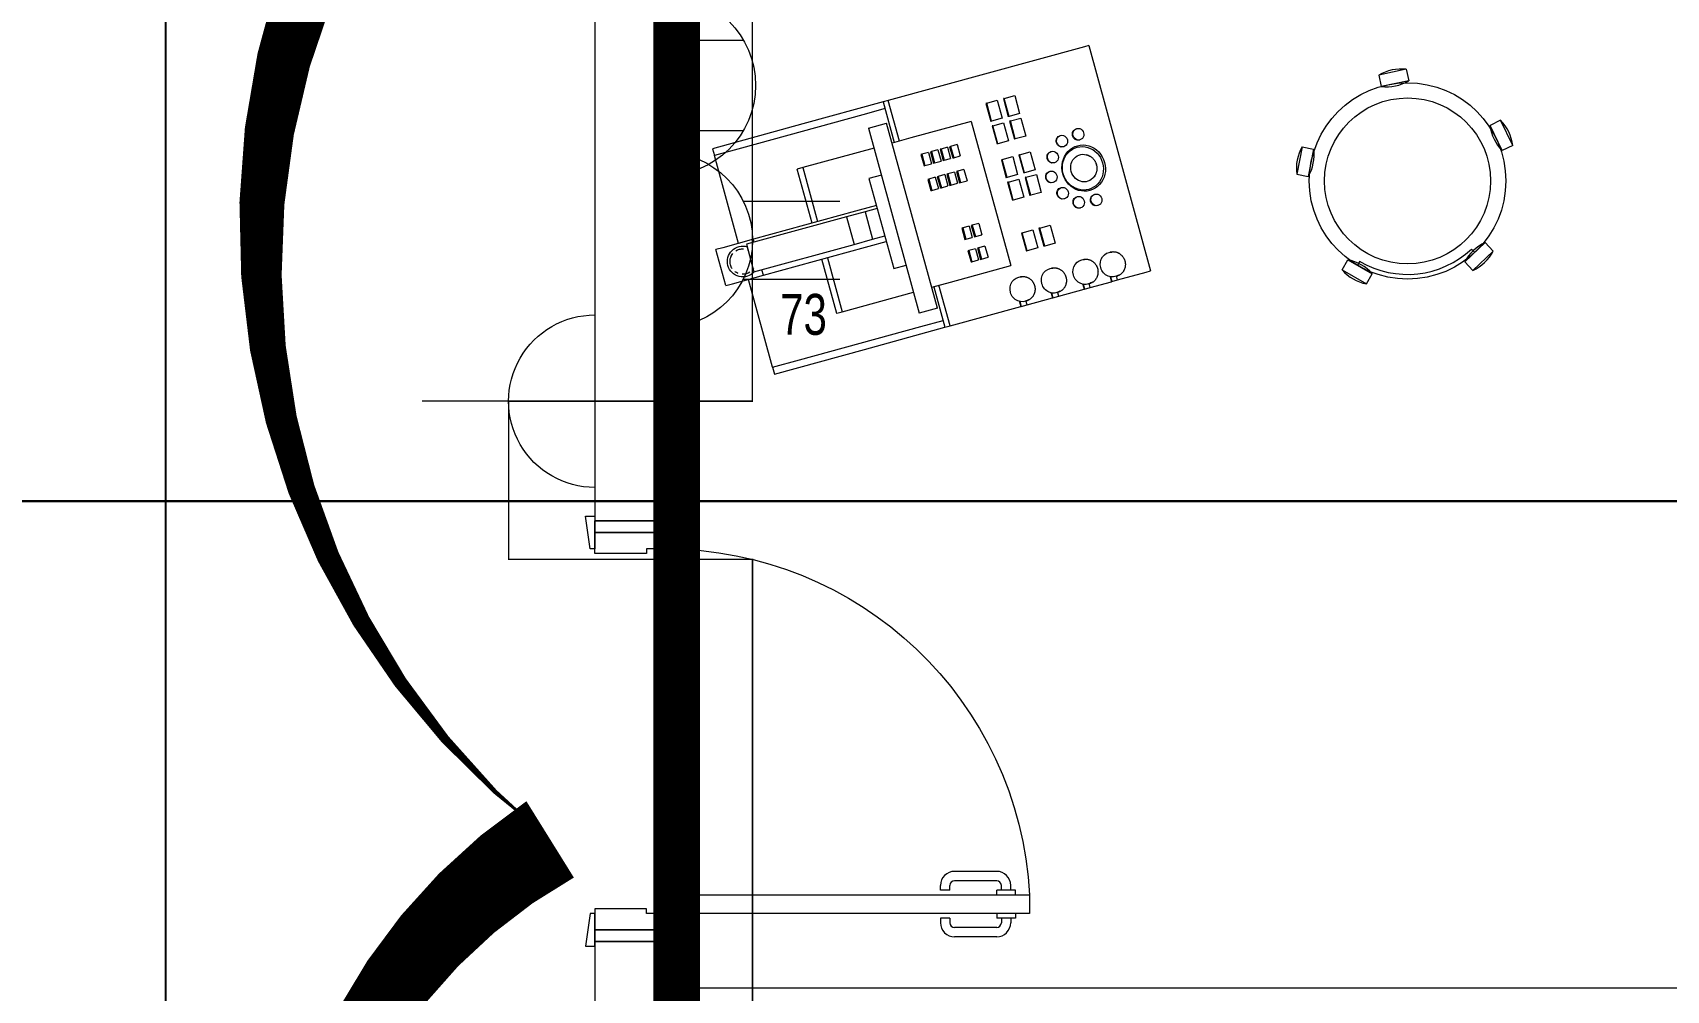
# Model space of a CAD drawing. Header units: metres. Extents: x 75097 to 220695, y -1557923 to -1361206.
# Drawn here: x 108078 to 111571, y -1444652 to -1442603 of the extents above; entities that cross this region are included whole.
import ezdxf

# ---------------------------------------------------------------- set-up
doc = ezdxf.new("R2010")
doc.units = ezdxf.units.M
doc.linetypes.add('DASHED2', pattern=[0.375, 0.25, -0.125])
doc.layers.get('0').update_dxf_attribs({"lineweight": 0})
doc.layers.add('A-100 - Copy$0$axes', color=8, linetype='Continuous')
doc.layers.add('PD-VENT', color=8, linetype='Continuous')
for name, color, linetype, lineweight in [('A-100 - Copy$0$Medical Equipment and Furniture', 8, 'Continuous', 0), ('A-100 - Copy$0$Walls', 8, 'Continuous', 0), ('A-100 - Copy$0$Wooden Joinery', 8, 'Continuous', 0), ('E-LG', 245, 'Continuous', 30)]:
    doc.layers.add(name, color=color, linetype=linetype, lineweight=lineweight)
for name, color, linetype, lineweight, true_color in [('E-POWR', 7, 'Continuous', 9, 0x4e7e3e), ('E-PW', 7, 'Continuous', 9, 0x4e7e3e), ('REV 01', 7, 'Continuous', 0, 0xe41b4d)]:
    doc.layers.add(name, color=color, linetype=linetype, lineweight=lineweight, true_color=true_color)
doc.styles.add('A-100 - Copy$0$X3G_ENTITY_257CFD', font='swisscl.ttf', dxfattribs={"height": 200})

# ---------------------------------------------------------------- blocks, each defined once
blk = doc.blocks.new('GI-041_dwg_E-SKT2-3902840-GI-041')
at = {"layer": 'E-POWR'}
blk.add_line((0.1982, 0), (-0.1982, 0), dxfattribs=at)
at = {"layer": 'E-PW'}
for p, q in [((-0.0879, 0.1765), (-0.0879, 0.3944)), ((0.0878, 0.1766), (0.0878, 0.3944)), ((-0.1466, 0), (0.1466, 0))]:
    blk.add_line(p, q, dxfattribs=at)
blk.add_arc((0, 0), 0.1972, 0.0142, 180.0142, dxfattribs=at)
blk = doc.blocks.new('NORMAL SOCKET')
at = {"layer": 'E-POWR'}
for p, q in [((0, 307.7), (0, 615.4)), ((-307.7, 0), (307.7, 0))]:
    blk.add_line(p, q, dxfattribs=at)
blk.add_ellipse((0, 0), major_axis=(32.8, 305.9), ratio=1, start_param=4.81904, end_param=7.960633, dxfattribs=at)
blk = doc.blocks.new('WALL OUTLET')
at = {"layer": 'E-POWR', "extrusion": (9.94399e-05, 4.90741e-07, 1)}
blk.add_line((-193.4, 0, 0), (193.4, 0, 0), dxfattribs=at)
blk.add_line((-193.4, 0, 0), (193.4, 0, 0), dxfattribs=at)
at = {"layer": 'E-POWR', "extrusion": (9.94399e-05, 4.90741e-07, 1), "elevation": 0}
for points in [[(-96.7, 0), (-96.7, 167.5)], [(96.7, 0), (96.7, 167.5)]]:
    blk.add_lwpolyline(points, dxfattribs=at)
at = {"layer": 'E-POWR', "extrusion": (9.94399e-05, 4.90741e-07, 1)}
blk.add_arc((0, 0, 0), 193.4, 359.9963, 179.9963, dxfattribs=at)
blk = doc.blocks.new('A-100 - Copy$0$HF10037B-P')
for p, q in [((0.2459, 0.134), (0.1859, 0.134)), ((0.1859, 0.134), (0.1859, 0.109)), ((0.2459, 0.109), (0.1859, 0.109)), ((0.2459, 0.134), (0.2459, 0.109)), ((0, 0), (-0.0142, -0.0583)), ((0, 0), (0.0243, -0.0059)), ((0.0243, -0.0059), (0.01, -0.0642)), ((0.4071, -0.0094), (0.431, -0.0018)), ((0.4071, -0.0094), (0.4255, -0.0665)), ((0.431, -0.0018), (0.4493, -0.0589)), ((-0.0142, -0.0583), (0.01, -0.0642)), ((0.4069, -0.0417), (0.4165, -0.0387)), ((0.4255, -0.0665), (0.4493, -0.0589)), ((0.0524, -0.2725), (0.0674, -0.2525)), ((0.0524, -0.2725), (0.1004, -0.3085)), ((0.0674, -0.2525), (0.1154, -0.2885)), ((0.3125, -0.2897), (0.362, -0.2558)), ((0.3266, -0.3103), (0.3761, -0.2764)), ((0.3267, -0.268), (0.3323, -0.2763)), ((0.3761, -0.2764), (0.362, -0.2558)), ((0.1004, -0.3085), (0.1154, -0.2885)), ((0.3266, -0.3103), (0.3125, -0.2897))]:
    blk.add_line(p, q)
for radius in [0.21, 0.1775]:
    blk.add_circle((0.2161, -0.1014), radius)
for centre, radius, start, end in [((0.2159, 0.0465), 0.0925, 71.0754, 108.9246), ((0.2159, 0.1965), 0.0925, 251.0754, 288.9246), ((0.0779, -0.0499), 0.0925, 147.3419, 185.1912), ((-0.0678, -0.0143), 0.0925, 327.3419, 5.1912), ((0.4996, -0.0113), 0.0925, 178.8412, 216.6904), ((0.3568, -0.057), 0.0925, 358.8412, 36.6904), ((0.2161, -0.1014), 0.2, 303.6037, 17.3657), ((0.1289, -0.2205), 0.0925, 214.1875, 252.0368), ((0.0389, -0.3404), 0.0925, 34.1875, 72.0368), ((0.3867, -0.3449), 0.0925, 105.5121, 143.3614), ((0.3019, -0.2212), 0.0925, 285.5121, 323.3614)]:
    blk.add_arc(centre, radius, start, end)
blk = doc.blocks.new('A-100 - Copy$0$ME15657-P')
for p, q in [((0.04, 0.8841), (-0.04, 0.8841)), ((-0.04, 0.8691), (-0.04, 0.8841)), ((0.04, 0.8841), (0.04, 0.8691)), ((-0.04, 0.8009), (-0.04, 0.8691)), ((0.04, 0.8691), (0.04, 0.8009)), ((-0.25, 0.6341), (-0.25, 0.8341)), ((-0.25, 0.8341), (-0.235, 0.8341)), ((-0.04, 0.8341), (-0.235, 0.8341)), ((-0.235, 0.7741), (-0.235, 0.8341)), ((-0.0335, 0.5963), (-0.0335, 0.8182)), ((-0.0335, 0.8182), (0.0275, 0.8182)), ((0.0275, 0.8182), (0.0275, 0.5963)), ((0.235, 0.8341), (0.04, 0.8341)), ((0.235, 0.8341), (0.235, 0.7741)), ((0.235, 0.8341), (0.25, 0.8341)), ((0.25, 0.8341), (0.25, 0.6341)), ((-0.235, 0.5052), (-0.235, 0.7741)), ((-0.04, 0.5746), (-0.04, 0.8009)), ((-0.0335, 0.8009), (-0.04, 0.8009)), ((0.04, 0.8009), (0.0275, 0.8009)), ((0.04, 0.8009), (0.04, 0.5746)), ((0.235, 0.7741), (0.235, 0.5052)), ((-0.04, 0.671), (-0.16, 0.671)), ((-0.16, 0.6707), (-0.16, 0.671)), ((-0.16, 0.6587), (-0.16, 0.6707)), ((0.16, 0.671), (0.04, 0.671)), ((0.16, 0.671), (0.16, 0.6707)), ((0.16, 0.6707), (0.16, 0.6587)), ((-0.25, 0.4559), (-0.25, 0.6341)), ((-0.16, 0.5007), (-0.16, 0.6587)), ((-0.16, 0.6587), (-0.04, 0.6587)), ((0.04, 0.6587), (0.16, 0.6587)), ((0.16, 0.6587), (0.16, 0.5007)), ((0.25, 0.6341), (0.25, 0.4559)), ((-0.0335, 0.5553), (-0.0335, 0.5963)), ((-0.0335, 0.5963), (0.0275, 0.5963)), ((0.0275, 0.5963), (0.0275, 0.5553)), ((-0.04, 0.5665), (-0.04, 0.5746)), ((-0.04, 0.5283), (-0.04, 0.5665)), ((0.04, 0.5746), (0.04, 0.5665)), ((0.04, 0.5665), (0.04, 0.5283)), ((-0.1, 0.5007), (-0.1, 0.5283)), ((-0.1, 0.5283), (0.1, 0.5283)), ((-0.0335, 0.5283), (-0.0335, 0.5553)), ((-0.0335, 0.5553), (0.0275, 0.5553)), ((0.0275, 0.5553), (0.0275, 0.5283)), ((0.1, 0.5283), (0.1, 0.5007)), ((-0.235, 0.4556), (-0.235, 0.5052)), ((-0.2039, 0.5007), (0.2061, 0.5007)), ((-0.2039, 0.5007), (-0.2039, 0.4607)), ((0.2061, 0.4607), (0.2061, 0.5007)), ((0.235, 0.5052), (0.235, 0.4556)), ((-0.25, 0.4445), (-0.25, 0.4559)), ((-0.25, 0.4559), (-0.16, 0.4559)), ((0.2061, 0.4607), (-0.2039, 0.4607)), ((-0.16, 0.4191), (-0.16, 0.4606)), ((0.16, 0.4606), (0.16, 0.4191)), ((0.16, 0.4559), (0.25, 0.4559)), ((0.25, 0.4559), (0.25, 0.4445)), ((-0.25, 0.0096), (-0.25, 0.4445)), ((-0.16, 0.4445), (-0.25, 0.4445)), ((0.25, 0.4445), (0.16, 0.4445)), ((0.25, 0.4445), (0.25, 0.2877)), ((-0.16, 0.2855), (-0.16, 0.4191)), ((-0.12, 0.4055), (-0.12, 0.4076)), ((-0.12, 0.4076), (-0.095, 0.4076)), ((-0.12, 0.391), (-0.12, 0.4055)), ((-0.12, 0.4055), (-0.095, 0.4055)), ((-0.12, 0.391), (-0.095, 0.391)), ((-0.12, 0.3843), (-0.12, 0.3864)), ((-0.12, 0.3864), (-0.095, 0.3864)), ((-0.12, 0.3698), (-0.12, 0.3843)), ((-0.12, 0.3843), (-0.095, 0.3843)), ((-0.095, 0.4076), (-0.095, 0.4055)), ((-0.095, 0.4055), (-0.095, 0.391)), ((-0.095, 0.3864), (-0.095, 0.3843)), ((-0.095, 0.3843), (-0.095, 0.3698)), ((-0.065, 0.4055), (-0.065, 0.4076)), ((-0.065, 0.4076), (-0.04, 0.4076)), ((-0.065, 0.391), (-0.065, 0.4055)), ((-0.065, 0.4055), (-0.04, 0.4055)), ((-0.065, 0.391), (-0.04, 0.391)), ((-0.065, 0.3843), (-0.065, 0.3864)), ((-0.065, 0.3864), (-0.04, 0.3864)), ((-0.065, 0.3698), (-0.065, 0.3843)), ((-0.065, 0.3843), (-0.04, 0.3843)), ((-0.04, 0.4076), (-0.04, 0.4055)), ((-0.04, 0.4055), (-0.04, 0.391)), ((-0.04, 0.3864), (-0.04, 0.3843)), ((-0.04, 0.3843), (-0.04, 0.3698)), ((0.16, 0.4191), (0.16, 0.2855)), ((-0.12, 0.3698), (-0.095, 0.3698)), ((-0.12, 0.3631), (-0.12, 0.3652)), ((-0.12, 0.3652), (-0.095, 0.3652)), ((-0.12, 0.3486), (-0.12, 0.3631)), ((-0.12, 0.3631), (-0.095, 0.3631)), ((-0.095, 0.3652), (-0.095, 0.3631)), ((-0.095, 0.3631), (-0.095, 0.3486)), ((-0.065, 0.3698), (-0.04, 0.3698)), ((-0.065, 0.3631), (-0.065, 0.3652)), ((-0.065, 0.3652), (-0.04, 0.3652)), ((-0.065, 0.3486), (-0.065, 0.3631)), ((-0.065, 0.3631), (-0.04, 0.3631)), ((-0.04, 0.3652), (-0.04, 0.3631)), ((-0.04, 0.3631), (-0.04, 0.3486)), ((0.055, 0.3631), (0.055, 0.3652)), ((0.055, 0.3652), (0.08, 0.3652)), ((0.055, 0.3486), (0.055, 0.3631)), ((0.055, 0.3631), (0.08, 0.3631)), ((0.08, 0.3652), (0.08, 0.3631)), ((0.08, 0.3631), (0.08, 0.3486)), ((0.105, 0.3631), (0.105, 0.3652)), ((0.105, 0.3652), (0.13, 0.3652)), ((0.105, 0.3486), (0.105, 0.3631)), ((0.105, 0.3631), (0.13, 0.3631)), ((0.13, 0.3652), (0.13, 0.3631)), ((0.13, 0.3631), (0.13, 0.3486)), ((-0.12, 0.3486), (-0.095, 0.3486)), ((-0.12, 0.3418), (-0.12, 0.344)), ((-0.12, 0.344), (-0.095, 0.344)), ((-0.12, 0.3274), (-0.12, 0.3418)), ((-0.12, 0.3418), (-0.095, 0.3418)), ((-0.12, 0.3274), (-0.095, 0.3274)), ((-0.095, 0.344), (-0.095, 0.3418)), ((-0.095, 0.3418), (-0.095, 0.3274)), ((-0.065, 0.3486), (-0.04, 0.3486)), ((-0.065, 0.3418), (-0.065, 0.344)), ((-0.065, 0.344), (-0.04, 0.344)), ((-0.065, 0.3274), (-0.065, 0.3418)), ((-0.065, 0.3418), (-0.04, 0.3418)), ((-0.065, 0.3274), (-0.04, 0.3274)), ((-0.04, 0.344), (-0.04, 0.3418)), ((-0.04, 0.3418), (-0.04, 0.3274)), ((0.055, 0.3486), (0.08, 0.3486)), ((0.055, 0.3418), (0.055, 0.344)), ((0.055, 0.344), (0.08, 0.344)), ((0.055, 0.3274), (0.055, 0.3418)), ((0.055, 0.3418), (0.08, 0.3418)), ((0.055, 0.3274), (0.08, 0.3274)), ((0.08, 0.344), (0.08, 0.3418)), ((0.08, 0.3418), (0.08, 0.3274)), ((0.105, 0.3486), (0.13, 0.3486)), ((0.105, 0.3418), (0.105, 0.344)), ((0.105, 0.344), (0.13, 0.344)), ((0.105, 0.3274), (0.105, 0.3418)), ((0.105, 0.3418), (0.13, 0.3418)), ((0.105, 0.3274), (0.13, 0.3274)), ((0.13, 0.344), (0.13, 0.3418)), ((0.13, 0.3418), (0.13, 0.3274)), ((-0.16, 0.2855), (0.16, 0.2855)), ((0.2372, 0.2879), (0.2394, 0.2877)), ((0.2381, 0.2867), (0.2394, 0.2868)), ((0.2394, 0.2877), (0.25, 0.2877)), ((0.2394, 0.2868), (0.25, 0.2868)), ((0.25, 0.2876), (0.25, 0.2867)), ((0.25, 0.2868), (0.25, 0.2737)), ((-0.1888, 0.2448), (-0.1488, 0.2448)), ((-0.1888, 0.243), (-0.1888, 0.2448)), ((-0.1488, 0.243), (-0.1488, 0.2448)), ((-0.1388, 0.2448), (-0.0988, 0.2448)), ((-0.1388, 0.243), (-0.1388, 0.2448)), ((-0.0988, 0.243), (-0.0988, 0.2448)), ((-0.0638, 0.2448), (-0.0238, 0.2448)), ((-0.0638, 0.243), (-0.0638, 0.2448)), ((-0.0238, 0.243), (-0.0238, 0.2448)), ((-0.0138, 0.2448), (0.0262, 0.2448)), ((-0.0138, 0.243), (-0.0138, 0.2448)), ((0.0262, 0.243), (0.0262, 0.2448)), ((0.0988, 0.2448), (0.1388, 0.2448)), ((0.0988, 0.243), (0.0988, 0.2448)), ((0.1388, 0.243), (0.1388, 0.2448)), ((0.1882, 0.276), (0.1882, 0.2729)), ((0.25, 0.2737), (0.2406, 0.2737)), ((0.2418, 0.2729), (0.2418, 0.276)), ((0.25, 0.2737), (0.25, 0.2177)), ((-0.1488, 0.243), (-0.1888, 0.243)), ((-0.1888, 0.243), (-0.1888, 0.2196)), ((-0.1888, 0.2196), (-0.1488, 0.2196)), ((-0.1488, 0.2196), (-0.1488, 0.243)), ((-0.0988, 0.243), (-0.1388, 0.243)), ((-0.1388, 0.243), (-0.1388, 0.2196)), ((-0.1388, 0.2196), (-0.0988, 0.2196)), ((-0.0988, 0.2196), (-0.0988, 0.243)), ((-0.0238, 0.243), (-0.0638, 0.243)), ((-0.0638, 0.243), (-0.0638, 0.2196)), ((-0.0638, 0.2196), (-0.0238, 0.2196)), ((-0.0238, 0.2196), (-0.0238, 0.243)), ((0.0262, 0.243), (-0.0138, 0.243)), ((-0.0138, 0.243), (-0.0138, 0.2196)), ((-0.0138, 0.2196), (0.0262, 0.2196)), ((0.0262, 0.2196), (0.0262, 0.243)), ((0.1388, 0.243), (0.0988, 0.243)), ((0.0988, 0.243), (0.0988, 0.2196)), ((0.0988, 0.2196), (0.1388, 0.2196)), ((0.1388, 0.2196), (0.1388, 0.243)), ((0.2375, 0.2178), (0.2394, 0.2177)), ((0.2385, 0.2167), (0.2394, 0.2168)), ((0.2394, 0.2177), (0.25, 0.2177)), ((0.2394, 0.2168), (0.25, 0.2168)), ((0.25, 0.2168), (0.25, 0.2037)), ((-0.1888, 0.206), (-0.1488, 0.206)), ((-0.1888, 0.2042), (-0.1888, 0.206)), ((-0.1488, 0.2042), (-0.1888, 0.2042)), ((-0.1888, 0.2042), (-0.1888, 0.1809)), ((-0.1888, 0.1809), (-0.1488, 0.1809)), ((-0.1488, 0.2042), (-0.1488, 0.206)), ((-0.1488, 0.1809), (-0.1488, 0.2042)), ((-0.1388, 0.206), (-0.0988, 0.206)), ((-0.1388, 0.2042), (-0.1388, 0.206)), ((-0.0988, 0.2042), (-0.1388, 0.2042)), ((-0.1388, 0.2042), (-0.1388, 0.1809)), ((-0.1388, 0.1809), (-0.0988, 0.1809)), ((-0.0988, 0.2042), (-0.0988, 0.206)), ((-0.0988, 0.1809), (-0.0988, 0.2042)), ((-0.0638, 0.206), (-0.0238, 0.206)), ((-0.0638, 0.2042), (-0.0638, 0.206)), ((-0.0238, 0.2042), (-0.0638, 0.2042)), ((-0.0638, 0.2042), (-0.0638, 0.1809)), ((-0.0638, 0.1809), (-0.0238, 0.1809)), ((-0.0238, 0.2042), (-0.0238, 0.206)), ((-0.0238, 0.1809), (-0.0238, 0.2042)), ((-0.0138, 0.206), (0.0262, 0.206)), ((-0.0138, 0.2042), (-0.0138, 0.206)), ((0.0262, 0.2042), (-0.0138, 0.2042)), ((-0.0138, 0.2042), (-0.0138, 0.1809)), ((-0.0138, 0.1809), (0.0262, 0.1809)), ((0.0262, 0.2042), (0.0262, 0.206)), ((0.0262, 0.1809), (0.0262, 0.2042)), ((0.0988, 0.206), (0.1388, 0.206)), ((0.0988, 0.2042), (0.0988, 0.206)), ((0.1388, 0.2042), (0.0988, 0.2042)), ((0.0988, 0.2042), (0.0988, 0.1809)), ((0.0988, 0.1809), (0.1388, 0.1809)), ((0.1388, 0.2042), (0.1388, 0.206)), ((0.1388, 0.1809), (0.1388, 0.2042)), ((0.1882, 0.2064), (0.1882, 0.2033)), ((0.25, 0.2037), (0.2406, 0.2037)), ((0.2418, 0.2033), (0.2418, 0.2064)), ((0.25, 0.2037), (0.25, 0.1476)), ((-0.0125, 0.1519), (-0.0125, 0.1509)), ((0.0125, 0.1509), (0.0125, 0.1519)), ((0.2376, 0.1478), (0.2394, 0.1476)), ((0.2385, 0.1467), (0.2394, 0.1467)), ((0.2394, 0.1476), (0.25, 0.1476)), ((0.2394, 0.1467), (0.25, 0.1467)), ((0.25, 0.1475), (0.25, 0.1466)), ((0.25, 0.1467), (0.25, 0.1336)), ((-0.0803, 0.1099), (-0.0803, 0.1089)), ((-0.0553, 0.1089), (-0.0553, 0.1099)), ((-0.0525, 0.1379), (-0.0525, 0.1369)), ((-0.0275, 0.1369), (-0.0275, 0.1379)), ((0.0275, 0.1379), (0.0275, 0.1369)), ((0.0525, 0.1369), (0.0525, 0.1379)), ((0.0553, 0.1099), (0.0553, 0.1089)), ((0.0803, 0.1089), (0.0803, 0.1099)), ((0.1882, 0.1365), (0.1882, 0.1333)), ((0.25, 0.1336), (0.2406, 0.1336)), ((0.2418, 0.1333), (0.2418, 0.1365)), ((0.25, 0.1336), (0.25, 0.087)), ((-0.0853, 0.0726), (-0.0853, 0.0715)), ((-0.0603, 0.0715), (-0.0603, 0.0726)), ((0.0603, 0.0726), (0.0603, 0.0715)), ((0.0853, 0.0715), (0.0853, 0.0726)), ((0.1882, 0.0758), (0.1882, 0.0727)), ((0.2376, 0.0872), (0.2394, 0.087)), ((0.2385, 0.0861), (0.2394, 0.0861)), ((0.2394, 0.087), (0.25, 0.087)), ((0.2394, 0.0861), (0.25, 0.0861)), ((0.25, 0.073), (0.2406, 0.073)), ((0.2418, 0.0727), (0.2418, 0.0758)), ((0.25, 0.0869), (0.25, 0.086)), ((0.25, 0.0861), (0.25, 0.073)), ((0.25, 0.073), (0.25, 0.0096)), ((-0.25, 0), (-0.25, 0.0096)), ((-0.25, 0), (0.25, 0)), ((0.25, 0.0096), (0.25, 0))]:
    blk.add_line(p, q)
at = {"flags": 128}
for points in [[(0.1882, 0.2729), (0.1883, 0.2718), (0.1883, 0.2708), (0.1884, 0.2698), (0.1886, 0.2688), (0.1888, 0.2678), (0.189, 0.2668), (0.1893, 0.2658), (0.1896, 0.2648), (0.19, 0.2638), (0.1904, 0.2629), (0.1909, 0.262), (0.1913, 0.261), (0.1919, 0.2602), (0.1924, 0.2593), (0.193, 0.2584), (0.1936, 0.2576), (0.1943, 0.2568), (0.195, 0.256), (0.1957, 0.2553), (0.1965, 0.2546), (0.1973, 0.2539), (0.1981, 0.2532), (0.1989, 0.2526), (0.1998, 0.252), (0.2007, 0.2515), (0.2016, 0.251), (0.2025, 0.2505), (0.2035, 0.25), (0.2044, 0.2496), (0.2054, 0.2492), (0.2064, 0.2489), (0.2074, 0.2486), (0.2084, 0.2483), (0.2095, 0.2481), (0.2105, 0.2479), (0.2116, 0.2478), (0.2126, 0.2477), (0.2137, 0.2476), (0.2147, 0.2476), (0.215, 0.2476)], [(0.215, 0.2476), (0.2161, 0.2476), (0.2171, 0.2476), (0.2182, 0.2477), (0.2192, 0.2479), (0.2203, 0.248), (0.2213, 0.2483), (0.2223, 0.2485), (0.2233, 0.2488), (0.2243, 0.2491), (0.2253, 0.2495), (0.2263, 0.2499), (0.2272, 0.2503), (0.2282, 0.2508), (0.2291, 0.2513), (0.23, 0.2519), (0.2308, 0.2525), (0.2317, 0.2531), (0.2325, 0.2537), (0.2333, 0.2544), (0.2341, 0.2551), (0.2348, 0.2558), (0.2355, 0.2566), (0.2362, 0.2574), (0.2368, 0.2582), (0.2374, 0.2591), (0.238, 0.2599), (0.2385, 0.2608), (0.239, 0.2617), (0.2395, 0.2626), (0.2399, 0.2636), (0.2403, 0.2645), (0.2406, 0.2655), (0.2409, 0.2665), (0.2411, 0.2675), (0.2414, 0.2685), (0.2415, 0.2695), (0.2416, 0.2705), (0.2417, 0.2716), (0.2418, 0.2726), (0.2418, 0.2729)], [(0.1882, 0.2033), (0.1883, 0.2023), (0.1883, 0.2012), (0.1884, 0.2002), (0.1886, 0.1992), (0.1888, 0.1982), (0.189, 0.1972), (0.1893, 0.1962), (0.1896, 0.1952), (0.19, 0.1943), (0.1904, 0.1933), (0.1909, 0.1924), (0.1913, 0.1915), (0.1919, 0.1906), (0.1924, 0.1897), (0.193, 0.1889), (0.1936, 0.188), (0.1943, 0.1872), (0.195, 0.1865), (0.1957, 0.1857), (0.1965, 0.185), (0.1973, 0.1843), (0.1981, 0.1837), (0.1989, 0.183), (0.1998, 0.1825), (0.2007, 0.1819), (0.2016, 0.1814), (0.2025, 0.1809), (0.2035, 0.1804), (0.2044, 0.18), (0.2054, 0.1797), (0.2064, 0.1793), (0.2074, 0.179), (0.2084, 0.1787), (0.2095, 0.1785), (0.2105, 0.1783), (0.2116, 0.1782), (0.2126, 0.1781), (0.2137, 0.178), (0.2147, 0.178), (0.215, 0.178)], [(0.215, 0.178), (0.2161, 0.178), (0.2171, 0.178), (0.2182, 0.1781), (0.2192, 0.1783), (0.2203, 0.1785), (0.2213, 0.1787), (0.2223, 0.1789), (0.2233, 0.1792), (0.2243, 0.1796), (0.2253, 0.1799), (0.2263, 0.1803), (0.2272, 0.1808), (0.2282, 0.1812), (0.2291, 0.1818), (0.23, 0.1823), (0.2308, 0.1829), (0.2317, 0.1835), (0.2325, 0.1841), (0.2333, 0.1848), (0.2341, 0.1855), (0.2348, 0.1863), (0.2355, 0.187), (0.2362, 0.1878), (0.2368, 0.1886), (0.2374, 0.1895), (0.238, 0.1903), (0.2385, 0.1912), (0.239, 0.1921), (0.2395, 0.1931), (0.2399, 0.194), (0.2403, 0.195), (0.2406, 0.1959), (0.2409, 0.1969), (0.2411, 0.1979), (0.2414, 0.1989), (0.2415, 0.1999), (0.2416, 0.201), (0.2417, 0.202), (0.2418, 0.203), (0.2418, 0.2033)], [(0.1882, 0.1333), (0.1883, 0.1323), (0.1883, 0.1313), (0.1884, 0.1303), (0.1886, 0.1292), (0.1888, 0.1282), (0.189, 0.1272), (0.1893, 0.1262), (0.1896, 0.1253), (0.19, 0.1243), (0.1904, 0.1234), (0.1909, 0.1224), (0.1913, 0.1215), (0.1919, 0.1206), (0.1924, 0.1198), (0.193, 0.1189), (0.1936, 0.1181), (0.1943, 0.1173), (0.195, 0.1165), (0.1957, 0.1158), (0.1965, 0.1151), (0.1973, 0.1144), (0.1981, 0.1137), (0.1989, 0.1131), (0.1998, 0.1125), (0.2007, 0.112), (0.2016, 0.1114), (0.2025, 0.1109), (0.2035, 0.1105), (0.2044, 0.1101), (0.2054, 0.1097), (0.2064, 0.1094), (0.2074, 0.1091), (0.2084, 0.1088), (0.2095, 0.1086), (0.2105, 0.1084), (0.2116, 0.1082), (0.2126, 0.1081), (0.2137, 0.1081), (0.2147, 0.108), (0.215, 0.108)], [(0.215, 0.108), (0.2161, 0.108), (0.2171, 0.1081), (0.2182, 0.1082), (0.2192, 0.1083), (0.2203, 0.1085), (0.2213, 0.1087), (0.2223, 0.109), (0.2233, 0.1093), (0.2243, 0.1096), (0.2253, 0.11), (0.2263, 0.1104), (0.2272, 0.1108), (0.2282, 0.1113), (0.2291, 0.1118), (0.23, 0.1124), (0.2308, 0.1129), (0.2317, 0.1135), (0.2325, 0.1142), (0.2333, 0.1149), (0.2341, 0.1156), (0.2348, 0.1163), (0.2355, 0.1171), (0.2362, 0.1179), (0.2368, 0.1187), (0.2374, 0.1195), (0.238, 0.1204), (0.2385, 0.1213), (0.239, 0.1222), (0.2395, 0.1231), (0.2399, 0.1241), (0.2403, 0.125), (0.2406, 0.126), (0.2409, 0.127), (0.2411, 0.128), (0.2414, 0.129), (0.2415, 0.13), (0.2416, 0.131), (0.2417, 0.132), (0.2418, 0.1331), (0.2418, 0.1333)], [(0.1882, 0.0727), (0.1883, 0.0717), (0.1883, 0.0706), (0.1884, 0.0696), (0.1886, 0.0686), (0.1888, 0.0676), (0.189, 0.0666), (0.1893, 0.0656), (0.1896, 0.0646), (0.19, 0.0637), (0.1904, 0.0627), (0.1909, 0.0618), (0.1913, 0.0609), (0.1919, 0.06), (0.1924, 0.0591), (0.193, 0.0583), (0.1936, 0.0574), (0.1943, 0.0566), (0.195, 0.0559), (0.1957, 0.0551), (0.1965, 0.0544), (0.1973, 0.0537), (0.1981, 0.0531), (0.1989, 0.0525), (0.1998, 0.0519), (0.2007, 0.0513), (0.2016, 0.0508), (0.2025, 0.0503), (0.2035, 0.0499), (0.2044, 0.0494), (0.2054, 0.0491), (0.2064, 0.0487), (0.2074, 0.0484), (0.2084, 0.0482), (0.2095, 0.0479), (0.2105, 0.0477), (0.2116, 0.0476), (0.2126, 0.0475), (0.2137, 0.0474), (0.2147, 0.0474), (0.215, 0.0474)], [(0.215, 0.0474), (0.2161, 0.0474), (0.2171, 0.0475), (0.2182, 0.0476), (0.2192, 0.0477), (0.2203, 0.0479), (0.2213, 0.0481), (0.2223, 0.0483), (0.2233, 0.0486), (0.2243, 0.049), (0.2253, 0.0493), (0.2263, 0.0497), (0.2272, 0.0502), (0.2282, 0.0507), (0.2291, 0.0512), (0.23, 0.0517), (0.2308, 0.0523), (0.2317, 0.0529), (0.2325, 0.0536), (0.2333, 0.0542), (0.2341, 0.0549), (0.2348, 0.0557), (0.2355, 0.0564), (0.2362, 0.0572), (0.2368, 0.058), (0.2374, 0.0589), (0.238, 0.0597), (0.2385, 0.0606), (0.239, 0.0615), (0.2395, 0.0625), (0.2399, 0.0634), (0.2403, 0.0644), (0.2406, 0.0653), (0.2409, 0.0663), (0.2411, 0.0673), (0.2414, 0.0683), (0.2415, 0.0693), (0.2416, 0.0704), (0.2417, 0.0714), (0.2418, 0.0724), (0.2418, 0.0727)], [(-0.0266, 0.0675), (-0.026, 0.0664), (-0.0253, 0.0654), (-0.0246, 0.0644), (-0.0239, 0.0634), (-0.0231, 0.0624), (-0.0224, 0.0615), (-0.0215, 0.0606), (-0.0207, 0.0598), (-0.0198, 0.0589), (-0.0189, 0.0582), (-0.018, 0.0575), (-0.017, 0.0568), (-0.016, 0.0561), (-0.015, 0.0555), (-0.014, 0.055), (-0.013, 0.0544), (-0.0119, 0.054), (-0.0109, 0.0535), (-0.0098, 0.0531), (-0.0087, 0.0528), (-0.0076, 0.0525), (-0.0065, 0.0522), (-0.0054, 0.052), (-0.0043, 0.0518), (-0.0032, 0.0517), (-0.0021, 0.0516), (-0.001, 0.0515), (0, 0.0515)], [(0, 0.0515), (0.0011, 0.0515), (0.0022, 0.0516), (0.0034, 0.0517), (0.0045, 0.0518), (0.0056, 0.052), (0.0067, 0.0522), (0.0078, 0.0525), (0.0089, 0.0528), (0.0099, 0.0532), (0.011, 0.0536), (0.0121, 0.054), (0.0131, 0.0545), (0.0141, 0.055), (0.0152, 0.0556), (0.0161, 0.0562), (0.0171, 0.0569), (0.0181, 0.0575), (0.019, 0.0583), (0.0199, 0.059), (0.0208, 0.0599), (0.0216, 0.0607), (0.0225, 0.0616), (0.0232, 0.0625), (0.024, 0.0635), (0.0247, 0.0645), (0.0254, 0.0655), (0.026, 0.0666), (0.0266, 0.0675)]]:
    blk.add_lwpolyline(points, dxfattribs=at)
for radius, start, end in [(0.033, 90, 212.0544), (0.0272, 162, 198), (0.0272, 90, 144), (0.0272, 126, 144), (0.033, 327.3076, 90), (0.0272, 72, 90), (0.0272, 36, 54), (0.0272, 0, 18), (0.0272, 342, 18), (0.0272, 180, 198), (0.0272, 216, 221.6097), (0.0272, 318.3903, 324), (0.0272, 318.3903, 324)]:
    blk.add_arc((0, 0.8355), radius, start, end)
for centre, major_axis, start_param, end_param in [((0.215, 0.276), (0.0268, 0), 1.570796, 3.401412), ((0.215, 0.276), (0.0268, 0), 5.969026, 7.853982), ((0.215, 0.2064), (0.0268, 0), 1.570796, 3.401412), ((0.215, 0.2064), (0.0268, 0), 5.969026, 7.853982), ((-0.04, 0.1379), (0.0125, 0), 1.570796, 3.141593), ((-0.04, 0.1369), (0.0125, 0), 1.570796, 4.712389), ((-0.04, 0.1379), (0.0125, 0), 0, 1.570796), ((-0.04, 0.1369), (0.0125, 0), 4.712389, 7.853982), ((0, 0.1519), (0.0125, 0), 1.570796, 3.141593), ((0, 0.1509), (0.0125, 0), 1.570796, 4.712389), ((0, 0.1519), (0.0125, 0), 0, 1.570796), ((0, 0.1509), (0.0125, 0), 4.712389, 7.853982), ((0.04, 0.1379), (0.0125, 0), 1.570796, 3.141593), ((0.04, 0.1369), (0.0125, 0), 1.570796, 4.712389), ((0.04, 0.1379), (0.0125, 0), 0, 1.570796), ((0.04, 0.1369), (0.0125, 0), 4.712389, 7.853982), ((0.215, 0.1365), (0.0268, 0), 1.570796, 3.401412), ((0.215, 0.1365), (0.0268, 0), 5.969026, 7.853982), ((-0.0678, 0.1099), (0.0125, 0), 1.570796, 3.141593), ((-0.0678, 0.1089), (0.0125, 0), 1.570796, 4.712389), ((-0.0678, 0.1099), (0.0125, 0), 0, 1.570796), ((-0.0678, 0.1089), (0.0125, 0), 4.712389, 7.853982), ((0, 0.0797), (-0.0497, 0), 4.712389, 7.853982), ((0, 0.0815), (-0.0467, 0), 4.712389, 7.853982), ((0, 0.0797), (0.0296, 0), 1.570796, 3.926991), ((0, 0.0797), (0.0497, 0), 4.712389, 7.853982), ((0, 0.0815), (0.0467, 0), 4.712389, 7.853982), ((0, 0.0797), (0.0296, 0), 5.497787, 7.853982), ((0.0678, 0.1099), (0.0125, 0), 1.570796, 3.141593), ((0.0678, 0.1089), (0.0125, 0), 1.570796, 4.712389), ((0.0678, 0.1099), (0.0125, 0), 0, 1.570796), ((0.0678, 0.1089), (-0.0125, 0), 1.570796, 4.712389), ((-0.0728, 0.0726), (0.0125, 0), 1.570796, 3.141593), ((-0.0728, 0.0715), (0.0125, 0), 1.570796, 4.712389), ((-0.0728, 0.0726), (0.0125, 0), 0, 1.570796), ((-0.0728, 0.0715), (0.0125, 0), 4.712389, 7.853982), ((0.0728, 0.0726), (0.0125, 0), 1.570796, 3.141593), ((0.0728, 0.0715), (0.0125, 0), 1.570796, 4.712389), ((0.0728, 0.0726), (0.0125, 0), 0, 1.570796), ((0.0728, 0.0715), (0.0125, 0), 4.712389, 7.853982), ((0.215, 0.0758), (0.0268, 0), 1.570796, 3.401412), ((0.215, 0.0758), (0.0268, 0), 5.969026, 7.853982), ((0, 0.0797), (0.0296, 0), 4.624442, 4.652361), ((0, 0.0797), (0.0296, 0), 4.672724, 4.712389), ((0, 0.0797), (0.0296, 0), 4.712389, 4.752054), ((0, 0.0797), (0.0296, 0), 4.772417, 4.800336)]:
    blk.add_ellipse(centre, major_axis=major_axis, ratio=0.93358, start_param=start_param, end_param=end_param)
blk = doc.blocks.new('A-100 - Copy$0$A$C72370EFE')
at = {"layer": 'A-100 - Copy$0$Wooden Joinery'}
for p, q in [((-0.01, -0.03), (-0.01, -0.07)), ((0, -0.03), (-0.01, -0.03)), ((0.04, -0.03), (0.05, -0.03)), ((0.05, -0.03), (0.05, -0.07)), ((-0.01, -0.04), (-0.02, -0.04)), ((-0.01, -0.06), (-0.02, -0.06)), ((0.05, -0.04), (0.06, -0.04)), ((0.05, -0.06), (0.06, -0.06)), ((-0.05, -0.07), (-0.05, -0.16)), ((-0.03, -0.07), (-0.03, -0.16)), ((0, -0.07), (-0.01, -0.07)), ((0.04, -0.07), (0.05, -0.07)), ((0.07, -0.07), (0.07, -0.16)), ((0.09, -0.07), (0.09, -0.16)), ((-0.01, -0.17), (-0.02, -0.17)), ((-0.01, -0.17), (-0.01, -0.19)), ((0.05, -0.17), (0.06, -0.17)), ((0.05, -0.17), (0.05, -0.19)), ((-0.01, -0.19), (-0.02, -0.19)), ((0.05, -0.19), (0.06, -0.19))]:
    blk.add_line(p, q, dxfattribs=at)
for centre, radius, start, end in [((-0.02, -0.07), 0.03, 90, 180), ((-0.02, -0.07), 0.01, 90, 180), ((0.06, -0.07), 0.03, 0, 90), ((0.06, -0.07), 0.01, 0, 90), ((-0.02, -0.16), 0.03, 180, 270), ((-0.02, -0.16), 0.01, 180, 270), ((0.06, -0.16), 0.01, 270, 0), ((0.06, -0.16), 0.03, 270, 0)]:
    blk.add_arc(centre, radius, start, end, dxfattribs=at)
blk = doc.blocks.new('A-100 - Copy$0$DR1')
at = {"layer": 'A-100 - Copy$0$Wooden Joinery', "elevation": 0}
for points in [[(1743402.9, 41721.9), (1743392.9, 41721.9), (1743382.9, 41791.9), (1743402.9, 41791.9)], [(1743552.9, 41731.9), (1743562.9, 41731.9), (1743572.9, 41801.9), (1743552.9, 41801.9)], [(1743552.9, 41681.9), (1744331.9, 41681.9), (1744331.9, 41721.9), (1743552.9, 41721.9)], [(1743402.9, 40941.9), (1743392.9, 40941.9), (1743382.9, 40871.9), (1743402.9, 40871.9)], [(1743552.9, 40931.9), (1743562.9, 40931.9), (1743572.9, 40861.9), (1743552.9, 40861.9)]]:
    blk.add_lwpolyline(points, close=True, dxfattribs=at)
for points in [[(1743552.9, 41756.9), (1743402.9, 41756.9), (1743402.9, 41781.9), (1743552.9, 41781.9), (1743552.9, 41756.9)], [(1743552.9, 41756.9), (1743552.9, 41721.9), (1743512.9, 41721.9), (1743512.9, 41711.9), (1743402.9, 41711.9), (1743402.9, 41756.9), (1743552.9, 41756.9)], [(1743552.9, 40906.9), (1743552.9, 40941.9), (1743512.9, 40941.9), (1743512.9, 40951.9), (1743402.9, 40951.9), (1743402.9, 40906.9), (1743552.9, 40906.9)], [(1743552.9, 40906.9), (1743402.9, 40906.9), (1743402.9, 40881.9), (1743552.9, 40881.9), (1743552.9, 40906.9)]]:
    blk.add_lwpolyline(points, dxfattribs=at)
at = {"layer": 'A-100 - Copy$0$Wooden Joinery'}
blk.add_arc((1743552.9, 41721.9, 0), 780, 270, 357.0603, dxfattribs=at)
at = {"layer": 'A-100 - Copy$0$Wooden Joinery', "xscale": -999.9999999998856, "yscale": 999.9999999998856, "zscale": 999.9999999998854, "rotation": 270}
blk.add_blockref('A-100 - Copy$0$A$C72370EFE', (1744331.9, 41681.9, 0), dxfattribs=at)
blk = doc.blocks.new('A-100 - Copy')
at = {"layer": 'A-100 - Copy$0$axes'}
blk.add_line((108363.3, -1477297.4, 0), (108363.3, -1366691.8, 0), dxfattribs=at)
at = {"layer": 'A-100 - Copy$0$Walls'}
for p, q in [((109430.3, -1443647.7, 2.4), (109280.3, -1443647.7, 2.4)), ((109430.3, -1444547.7, 2.4), (109280.3, -1444547.7, 2.4)), ((114930.3, -1444647.7, 2.4), (109430.3, -1444647.7, 2.4))]:
    blk.add_line(p, q, dxfattribs=at)
at = {"layer": 'A-100 - Copy$0$Walls', "elevation": 2.4}
for points in [[(109280.3, -1441397.7), (109280.3, -1443647.7)], [(109430.3, -1441597.7), (109430.3, -1443647.7)], [(109280.3, -1444547.7), (109280.3, -1444847.7)], [(109430.3, -1444547.7), (109430.3, -1444647.7)]]:
    blk.add_lwpolyline(points, dxfattribs=at)
at = {"layer": 'A-100 - Copy$0$Medical Equipment and Furniture', "extrusion": (1.16581e-09, -2.75759e-10, -1), "xscale": -999.9999999999997, "yscale": 999.9999999999997, "zscale": 999.9999999999997, "rotation": 64.21868746407375}
blk.add_blockref('A-100 - Copy$0$HF10037B-P', (-111015, -1442681.9, -2.4), dxfattribs=at)
at = {"layer": 'A-100 - Copy$0$Medical Equipment and Furniture', "xscale": -999.9999999999998, "yscale": 999.9999999999998, "zscale": 999.9999999999999, "rotation": 105.3413789688264}
blk.add_blockref('A-100 - Copy$0$ME15657-P', (110402.2, -1442872.1, 2.4), dxfattribs=at)
at = {"layer": 'A-100 - Copy$0$Wooden Joinery', "xscale": -1, "rotation": 180}
blk.add_blockref('A-100 - Copy$0$DR1', (-1634122.6, -1402765.8, 2.4), dxfattribs=at)
at = {"layer": 'A-100 - Copy$0$Medical Equipment and Furniture', "insert": (109726.4, -1443251.1, 0), "char_height": 87.47, "attachment_point": 8, "style": 'A-100 - Copy$0$X3G_ENTITY_257CFD'}
blk.add_mtext('73', dxfattribs=at)

msp = doc.modelspace()

# ---------------------------------------------------------------- linework, layer by layer
at = {"layer": 'E-LG', "color": 1, "elevation": 2.4}
msp.add_lwpolyline([(114746.9, -1445718.4), (114465.1, -1445519.4), (114465.1, -1443721.5), (114746.9, -1443626.4), (114468.8, -1443605.6), (106420.1, -1443605.6), (106420.1, -1441071.6), (106200.3, -1440914.3), (106022.5, -1441055.5), (101024.5, -1441055.5), (101024.5, -1441865.8), (100243.2, -1441753.2), (100440.7, -1441943.9), (100440.7, -1443167.3), (99161.2, -1443167.3), (98983.7, -1443194.6)], dxfattribs=at)
at = {"layer": 'E-POWR', "color": 240, "linetype": 'DASHED2', "ltscale": 500, "true_color": 0xf10e52, "const_width": 100, "elevation": 0}
msp.add_lwpolyline([(115314.3, -1421042.7), (122763.3, -1421042.7), (122643.3, -1429852.7), (109455, -1429732.3), (109455, -1447867.7), (115125.3, -1447867.7), (115013.3, -1454972.7), (147820.4, -1454991.2)], dxfattribs=at)
at = {"layer": 'E-POWR', "const_width": 3, "elevation": 2.4}
msp.add_lwpolyline([(114745.7, -1443931.7), (114743.4, -1444372.3), (114743.7, -1445035.9), (114745.7, -1445468.6), (114745.7, -1447035.4), (114745.7, -1447429.1), (109617.2, -1447429.1), (109617.2, -1446867), (109617.2, -1443730.4), (109095.7, -1443730.4), (109095.7, -1443391.9), (109617.1, -1443391.9), (109617.1, -1440200.1)], dxfattribs=at)

# ---------------------------------------------------------------- block references
at = {"layer": 'E-POWR', "color": 85, "extrusion": (0, 0, -1), "xscale": 947.6469886575187, "yscale": 947.6469886575187, "zscale": -947.6469886575187, "rotation": 89.99277500243026}
msp.add_blockref('GI-041_dwg_E-SKT2-3902840-GI-041', (-109430.3, -1443047.3, -2.4), dxfattribs=at)
at = {"layer": 'E-POWR', "color": 85, "xscale": -0.6, "yscale": 0.6, "zscale": 0.6, "rotation": 90}
msp.add_blockref('NORMAL SOCKET', (109280.3, -1443391.9, 2.4), dxfattribs=at)
at = {"layer": 'PD-VENT', "color": 85, "xscale": -1, "rotation": 269.9816343017128}
msp.add_blockref('WALL OUTLET', (109430.3, -1442716.2, 0), dxfattribs=at)

# ---------------------------------------------------------------- next in the draw order: block references
msp.add_blockref('A-100 - Copy', (0, 0))

# ---------------------------------------------------------------- next in the draw order: linework, layer by layer
at = {"layer": 'REV 01', "color": 3, "elevation": -2.4}
msp.add_lwpolyline([(109329.6, -1441683.3, 0, 192.3, -0.520567), (111248.8, -1441562.7, 0, 192.3, -0.520567), (113168.1, -1441442.1, 0, 192.3, -0.520567), (115087.3, -1441321.4, 0, 192.3, -0.520567), (115156.8, -1443084.5, 0, 192.3, -0.520567), (115071, -1445005.6, 0, 192.3, -0.520567), (114985.3, -1446926.7, 0, 192.3, -0.520567), (114437.2, -1448371.9, 0, 192.3, -0.520567), (112514.4, -1448402.3, 0, 192.3, -0.520567), (110591.6, -1448432.7, 0, 192.3, -0.520567), (108974, -1448169.5, 0, 192.3, -0.520567), (109079.3, -1446249.4, 0, 192.3, -0.520567), (109184.6, -1444329.3, 0, 192.3, -0.520567)], format="xyseb", close=True, dxfattribs=at)

doc.saveas('drawing.dxf')
